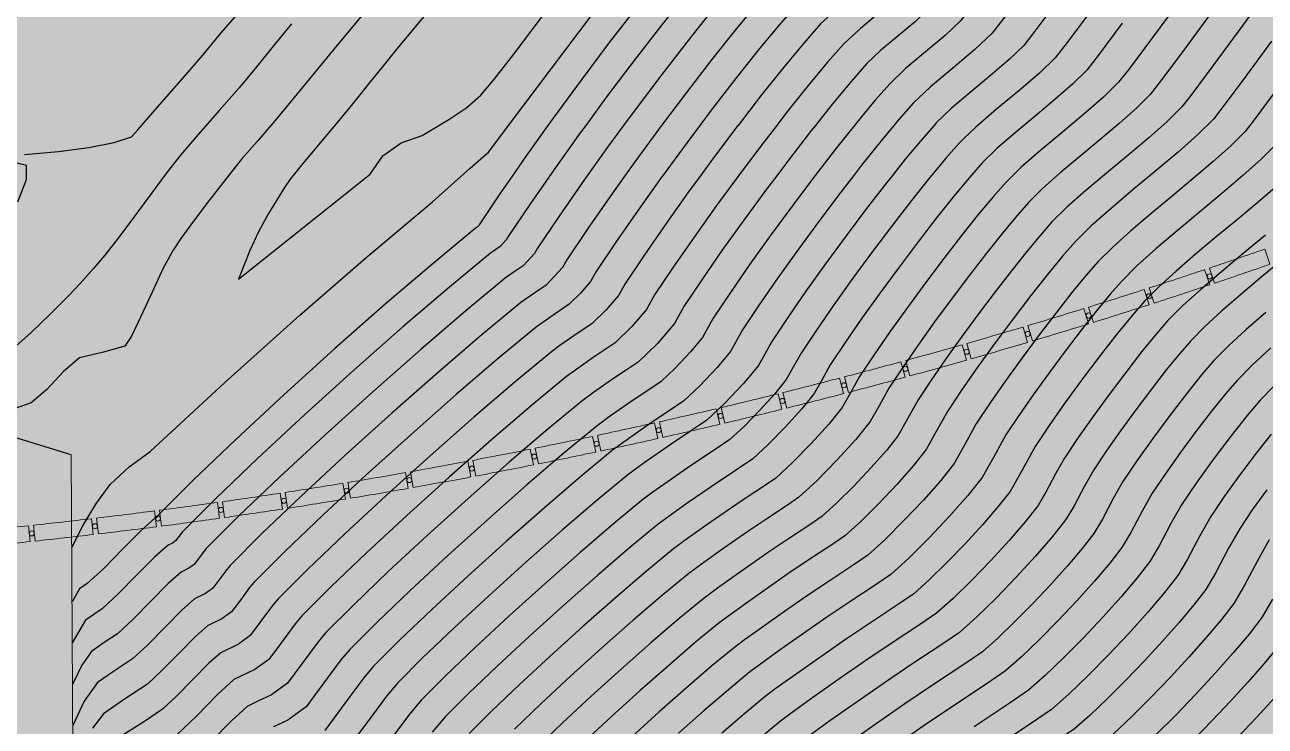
# Model space of a CAD drawing. Header units: millimetres. Extents: x -335 to 64136, y 248 to 109842.
# Drawn here: x -89.95 to -43.39, y 576.62 to 602.95 of the extents above; entities that cross this region are included whole.
import ezdxf

# ---------------------------------------------------------------- set-up
doc = ezdxf.new("R2010")
doc.units = ezdxf.units.MM
doc.header["$MEASUREMENT"] = 0
for name, color, linetype in [('colore lago', 131, 'Continuous'), ('curve livello 1m', 2, 'Continuous'), ('curve livello 5m', 7, 'Continuous'), ('LIN010CO', 2, 'Continuous'), ('LIN025CO', 7, 'Continuous'), ('Per+Mod Surf', 7, 'Continuous'), ('TRATTCOLO-32', 255, 'Continuous')]:
    doc.layers.add(name, color=color, linetype=linetype)
doc.layers.add('no_plot', color=5, linetype='Continuous', plot=False)

# ---------------------------------------------------------------- blocks, each defined once
blk = doc.blocks.new('barrageflott')
at = {"layer": 'TRATTCOLO-32'}
h = blk.add_hatch(color=256, dxfattribs=at)
h.paths.add_polyline_path([(-4.689, 33.162, 0.002639), (-5.201, 35.3), (-5.784, 35.158, -0.002639), (-5.273, 33.025)])
h.paths.add_polyline_path([(-5.247, 35.485, 0.002639), (-5.784, 37.618), (-6.365, 37.468, -0.002639), (-5.829, 35.342)])
h.paths.add_polyline_path([(-5.831, 37.802, 0.002639), (-6.393, 39.929), (-6.972, 39.773, -0.002639), (-6.412, 37.652)])
h.paths.add_polyline_path([(-6.442, 40.112, 0.002639), (-7.028, 42.232), (-7.606, 42.07, -0.002639), (-7.022, 39.956)])
h.paths.add_polyline_path([(-7.08, 42.415, 0.002639), (-7.69, 44.529), (-8.266, 44.359, -0.002639), (-7.657, 42.252)])
h.paths.add_polyline_path([(-7.744, 44.711, 0.002639), (-8.378, 46.817), (-8.952, 46.641, -0.002639), (-8.319, 44.541)])
h.paths.add_polyline_path([(-8.434, 46.999, 0.002639), (-9.092, 49.097), (-9.664, 48.915, -0.002639), (-9.007, 46.822)])
h.paths.add_polyline_path([(-9.15, 49.279, 0.002639), (-9.833, 51.37), (-10.402, 51.18, -0.002639), (-9.722, 49.095)])
h.paths.add_polyline_path([(-9.893, 51.55, 0.002639), (-10.599, 53.633), (-11.166, 53.437, -0.002639), (-10.462, 51.36)])
h.paths.add_polyline_path([(-10.661, 53.813, 0.002639), (-11.392, 55.887), (-11.956, 55.685, -0.002639), (-11.228, 53.616)])
h.paths.add_polyline_path([(-11.456, 56.066, 0.002639), (-12.21, 58.133), (-12.772, 57.924, -0.002639), (-12.02, 55.864)])
h.paths.add_polyline_path([(-12.276, 58.311, 0.002639), (-13.053, 60.368), (-13.614, 60.153, -0.002639), (-12.838, 58.102)])
h.paths.add_polyline_path([(-13.122, 60.546, 0.002639), (-13.923, 62.594), (-14.481, 62.373, -0.002639), (-13.682, 60.33)])
h.paths.add_polyline_path([(-13.993, 62.771, 0.002639), (-14.818, 64.81), (-15.373, 64.582, -0.002639), (-14.551, 62.549)])
h.paths.add_polyline_path([(-14.89, 64.986, 0.002639), (-15.738, 67.015), (-16.29, 66.781, -0.002639), (-15.445, 64.758)])
h = blk.add_hatch(color=256, dxfattribs=at)
h.paths.add_polyline_path([(-1.192, 14.374, 0.002639), (-1.506, 16.55), (-2.1, 16.462, -0.002639), (-1.786, 14.291)])
h.paths.add_polyline_path([(-1.534, 16.739, 0.002639), (-1.874, 18.912), (-2.466, 18.816, -0.002639), (-2.128, 16.649)])
h.paths.add_polyline_path([(-1.904, 19.099, 0.002639), (-2.268, 21.269), (-2.86, 21.166, -0.002639), (-2.496, 19.003)])
h.paths.add_polyline_path([(-2.301, 21.456, 0.002639), (-2.69, 23.621), (-3.28, 23.511, -0.002639), (-2.892, 21.353)])
h.paths.add_polyline_path([(-2.725, 23.808, 0.002639), (-3.139, 25.968), (-3.727, 25.852, -0.002639), (-3.315, 23.698)])
h.paths.add_polyline_path([(-3.176, 26.154, 0.002639), (-3.614, 28.31), (-4.202, 28.187, -0.002639), (-3.764, 26.038)])
h.paths.add_polyline_path([(-3.653, 28.496, 0.002639), (-4.117, 30.646), (-4.702, 30.516, -0.002639), (-4.24, 28.373)])
h.paths.add_polyline_path([(-4.158, 30.832, 0.002639), (-4.646, 32.976), (-5.23, 32.84, -0.002639), (-4.743, 30.702)])
h = blk.add_hatch(color=256, dxfattribs=at)
h.paths.add_polyline_path([(0.293, 0.116, 0.002639), (0.129, 2.309), (-0.469, 2.261, -0.002639), (-0.306, 0.074)])
h.paths.add_polyline_path([(0.114, 2.498, 0.002639), (-0.076, 4.69), (-0.673, 4.635, -0.002639), (-0.485, 2.45)])
h.paths.add_polyline_path([(-0.093, 4.879, 0.002639), (-0.307, 7.068), (-0.904, 7.007, -0.002639), (-0.69, 4.824)])
h.paths.add_polyline_path([(-0.327, 7.257, 0.002639), (-0.566, 9.444), (-1.162, 9.375, -0.002639), (-0.924, 7.195)])
h.paths.add_polyline_path([(-0.588, 9.633, 0.002639), (-0.852, 11.816), (-1.448, 11.741, -0.002639), (-1.184, 9.564)])
h.paths.add_polyline_path([(-0.876, 12.005, 0.002639), (-1.166, 14.185), (-1.76, 14.103, -0.002639), (-1.471, 11.929)])
at = {"layer": 'LIN010CO', "lineweight": 0}
for p, q in [((-11.166, 53.437), (-10.599, 53.633)), ((-10.462, 51.36), (-9.893, 51.55)), ((-10.402, 51.18), (-9.833, 51.37)), ((-9.722, 49.095), (-9.15, 49.279)), ((-9.664, 48.915), (-9.092, 49.097)), ((-9.007, 46.822), (-8.434, 46.999)), ((-8.952, 46.641), (-8.378, 46.817)), ((-8.319, 44.541), (-7.744, 44.711)), ((-8.266, 44.359), (-7.69, 44.529)), ((-7.657, 42.252), (-7.08, 42.415)), ((-7.606, 42.07), (-7.028, 42.232)), ((-7.022, 39.956), (-6.442, 40.112)), ((-6.972, 39.773), (-6.393, 39.929)), ((-6.412, 37.652), (-5.831, 37.802)), ((-6.365, 37.468), (-5.784, 37.618)), ((-5.829, 35.342), (-5.247, 35.485)), ((-5.784, 35.158), (-5.201, 35.3)), ((-5.273, 33.025), (-4.689, 33.162)), ((-5.23, 32.84), (-4.646, 32.976)), ((-4.743, 30.702), (-4.158, 30.832)), ((-4.702, 30.516), (-4.117, 30.646)), ((-4.24, 28.373), (-3.653, 28.496)), ((-4.202, 28.187), (-3.614, 28.31)), ((-3.764, 26.038), (-3.176, 26.154)), ((-3.727, 25.852), (-3.139, 25.968)), ((-3.315, 23.698), (-2.725, 23.808)), ((-3.28, 23.511), (-2.69, 23.621)), ((-2.892, 21.353), (-2.301, 21.456)), ((-2.86, 21.166), (-2.268, 21.269)), ((-2.496, 19.003), (-1.904, 19.099)), ((-2.466, 18.816), (-1.874, 18.912)), ((-2.128, 16.649), (-1.534, 16.739)), ((-2.1, 16.462), (-1.506, 16.55)), ((-1.786, 14.291), (-1.192, 14.374)), ((-1.76, 14.103), (-1.166, 14.185)), ((-1.471, 11.929), (-0.876, 12.005)), ((-1.448, 11.741), (-0.852, 11.816)), ((-1.184, 9.564), (-0.588, 9.633)), ((-1.162, 9.375), (-0.566, 9.444)), ((-0.924, 7.195), (-0.327, 7.257)), ((-0.904, 7.007), (-0.307, 7.068))]:
    blk.add_line(p, q, dxfattribs=at)
for centre in [(-10.147, 51.365), (-9.407, 49.097), (-8.693, 46.82), (-8.005, 44.535), (-7.343, 42.242), (-6.707, 39.942), (-6.098, 37.635), (-5.515, 35.321), (-4.959, 33.001), (-4.43, 30.674), (-3.927, 28.341), (-3.451, 26.003), (-3.002, 23.659), (-2.58, 21.311), (-2.185, 18.958), (-1.817, 16.6), (-1.476, 14.238), (-1.162, 11.873), (-0.875, 9.504), (-0.615, 7.132)]:
    blk.add_circle(centre, 0.095, dxfattribs=at)
for radius, start, end in [(208.344, 18.43027, 19.03514), (207.744, 18.43027, 19.03514), (208.344, 17.77309, 18.37796), (207.744, 17.77309, 18.37796), (207.744, 17.11592, 17.72079), (208.344, 17.11592, 17.72079), (207.744, 16.45875, 17.06362), (208.344, 16.45875, 17.06362), (207.744, 15.80157, 16.40644), (208.344, 15.80157, 16.40644), (207.744, 15.1444, 15.74927), (208.344, 15.1444, 15.74927), (207.744, 14.48723, 15.0921), (208.344, 14.48723, 15.0921), (207.744, 13.83005, 14.43492), (208.344, 13.83005, 14.43492), (207.744, 13.17288, 13.77775), (208.344, 13.17288, 13.77775), (207.744, 12.51571, 13.12058), (208.344, 12.51571, 13.12058), (207.744, 11.85853, 12.4634), (208.344, 11.85853, 12.4634), (207.744, 11.20136, 11.80623), (208.344, 11.20136, 11.80623), (207.744, 10.54419, 11.14906), (208.344, 10.54419, 11.14906), (207.744, 9.88701, 10.49189), (208.344, 9.88701, 10.49189), (207.744, 9.22984, 9.83471), (208.344, 9.22984, 9.83471), (207.744, 8.57267, 9.17754), (208.344, 8.57267, 9.17754), (207.744, 7.9155, 8.52037), (208.344, 7.9155, 8.52037), (207.744, 7.25832, 7.86319), (208.344, 7.25832, 7.86319), (207.744, 6.60115, 7.20602), (208.344, 6.60115, 7.20602), (207.744, 5.94398, 6.54885), (208.344, 5.94398, 6.54885), (207.744, 5.2868, 5.89167), (208.344, 5.2868, 5.89167)]:
    blk.add_arc((-207.55, -14.318), radius, start, end, dxfattribs=at)

msp = doc.modelspace()

# ---------------------------------------------------------------- hatches: boundary and pattern name
at = {"layer": 'colore lago', "linetype": 'Continuous', "lineweight": 0}
msp.add_hatch(color=256, dxfattribs=at).paths.add_polyline_path([(-26.73371, 576.86851), (-27.30586, 576.27454), (-28.35533, 575.7556), (-28.58868, 576.59704), (-34.21807, 572.19889), (-30.53148, 558.90548), (-31.43052, 558.20307), (-41.18732, 563.7232), (-46.81662, 559.32504), (-45.40271, 558.52504), (-46.96419, 558.52504), (-48.93714, 557.47983), (-49.87211, 556.98452), (-50.64523, 556.57494), (-51.1421, 556.31171), (-51.74525, 555.99218), (-52.2825, 555.20983), (-52.85074, 554.31486), (-53.3022, 553.53849), (-53.54948, 553.02397), (-53.63694, 552.32055), (-53.72318, 551.55359), (-53.90602, 551.03188), (-54.22497, 550.25882), (-54.58434, 549.46631), (-54.84207, 548.99805), (-55.85491, 548.01943), (-57.28507, 546.64493), (-58.09324, 545.85163), (-58.80894, 545.14402), (-59.32647, 544.62705), (-59.54012, 544.40568), (-59.77608, 543.86858), (-60.2396, 543.2605), (-60.9479, 542.43178), (-61.53023, 541.81696), (-61.91661, 541.45747), (-62.79601, 541.08281), (-63.86363, 540.74355), (-64.63227, 540.38776), (-64.91308, 539.94514), (-65.21795, 539.44233), (-65.92872, 538.84553), (-66.83402, 538.20357), (-67.55837, 537.5993), (-67.87962, 537.10368), (-68.14968, 536.6152), (-68.40435, 536.15692), (-68.77119, 535.59333), (-69.30456, 534.80804), (-69.9071, 533.94255), (-70.48144, 533.13836), (-71.16371, 532.22249), (-71.96992, 531.17075), (-72.65822, 530.29865), (-73.40125, 529.39268), (-74.13912, 528.51179), (-74.80092, 527.73881), (-75.31576, 527.15654), (-75.61271, 526.84782), (-76.49509, 526.28644), (-77.21889, 525.79902), (-77.46004, 525.14725), (-78.07824, 523.42433), (-86.41016, 525.11729), (-87.59323, 525.3577), (-86.66466, 530.70549), (-86.11966, 536.21049), (-85.92366, 541.7735), (-86.09065, 547.31649), (-86.61266, 552.86749), (-87.52266, 558.34749), (-88.80066, 563.77149), (-90.39565, 569.09049), (-92.36266, 574.27948), (-94.67265, 579.34549), (-97.28665, 584.23349), (-100.24565, 588.95349), (-103.24065, 593.15749), (-106.63165, 597.31349), (-110.40766, 601.38849), (-113.60965, 604.43649), (-117.43968, 607.72349), (-120.85766, 610.30849), (-125.46066, 613.41649), (-130.27665, 616.21348), (-135.23565, 618.68548), (-140.36965, 620.80949), (-145.63966, 622.60249), (-151.01165, 624.04348), (-156.46066, 625.13849), (-161.95365, 625.86749), (-167.33266, 626.22448), (-172.88967, 626.23349), (-178.45165, 625.88649), (-183.94565, 625.14448), (-189.40265, 624.05949), (-192.61674, 623.19254), (-195.26265, 624.43249), (-196.81963, 628.49598), (-196.22853, 629.22996), (-195.76018, 630.08589), (-195.55509, 630.80699), (-195.76254, 631.56973), (-196.26445, 632.51294), (-196.79267, 633.48696), (-197.07904, 634.34208), (-196.99263, 634.83798), (-196.78555, 635.76246), (-196.19062, 638.04703), (-195.37504, 640.97803), (-194.47488, 644.16127), (-193.62618, 647.20257), (-192.96498, 649.70778), (-192.79854, 650.45211), (-192.61456, 651.31606), (-192.49413, 651.82661), (-192.19694, 652.44128), (-191.8245, 653.19788), (-191.33542, 654.33903), (-190.77337, 655.71956), (-190.17104, 657.23426), (-189.56109, 658.77796), (-188.97623, 660.24546), (-188.44912, 661.53159), (-188.01245, 662.53115), (-187.6845, 663.18801), (-187.02891, 664.22677), (-185.33049, 667.16673), (-183.31352, 670.32618), (-182.01501, 672.3005), (6.94187, 672.3005), (24.51942, 640.41892), (22.35258, 637.79302), (19.43992, 633.90845), (16.56166, 629.21652), (13.26785, 624.19701), (9.6617, 619.3413), (7.51188, 615.31799), (2.55244, 608.88901), (2.0328, 607.77608), (1.51316, 606.66316), (1.18443, 607.56056), (0.67902, 608.9403), (-4.57797, 604.10318), (0.16695, 591.14975), (-0.67262, 590.37724), (-10.84219, 595.09389), (-16.09919, 590.25677), (-12.89175, 588.76916), (-13.38813, 587.69007), (-13.6595, 587.40962), (-14.15258, 586.78781), (-14.71984, 586.01012), (-15.32596, 585.1479), (-15.93559, 584.27252), (-16.51337, 583.45533), (-17.02397, 582.76771), (-17.43204, 582.28102), (-17.97069, 581.83978), (-18.69237, 581.25458), (-19.31937, 580.70789), (-20.03851, 580.07211), (-20.42828, 579.73967), (-21.07226, 579.43865), (-21.91495, 579.14058), (-23.82435, 578.54217), (-24.70498, 578.23628), (-25.41219, 577.92223)])

# ---------------------------------------------------------------- linework, layer by layer
at = {"layer": 'curve livello 5m', "color": 2, "flags": 128}
for points in [[(-42.67588, 628.97539), (-44.7627, 626.91048), (-47.39588, 624.35379), (-49.76191, 622.05062), (-51.04728, 620.74626), (-51.04728, 620.74626), (-51.28297, 620.41387), (-53.7487, 617.00386), (-56.13682, 613.71848), (-58.2992, 610.7598), (-60.08766, 608.32989), (-61.35405, 606.63083), (-61.95023, 605.86468), (-61.95023, 605.86468), (-62.6806, 605.21675), (-63.37272, 604.43165), (-64.19156, 603.44462), (-65.10411, 602.29951), (-66.07739, 601.04015), (-67.07839, 599.71038), (-67.46896, 599.17836)], [(-43.25736, 619.80934), (-45.28377, 617.83676), (-46.38465, 616.71963), (-46.38465, 616.71963), (-46.87962, 616.02156), (-48.9915, 613.1009), (-51.03692, 610.28699), (-52.88898, 607.7529), (-54.42079, 605.67169), (-55.50545, 604.21645), (-56.01607, 603.56025), (-56.01607, 603.56025), (-56.51963, 603.08291), (-57.17026, 602.53514), (-57.82456, 601.98473), (-58.33907, 601.49947), (-58.33907, 601.49947), (-58.93184, 600.82708), (-59.63313, 599.98174), (-60.27335, 599.17836)], [(-48.75392, 603.01349), (-49.65685, 601.80207), (-50.08191, 601.25582), (-50.08191, 601.25582), (-50.60829, 600.73826), (-51.28066, 600.151), (-52.02741, 599.52791), (-52.7769, 598.90283), (-53.45748, 598.30964), (-53.99754, 597.7822), (-53.99754, 597.7822), (-54.49095, 597.22251), (-55.0747, 596.51886), (-55.72526, 595.70251), (-56.41911, 594.80471), (-57.13272, 593.85672), (-57.84257, 592.88979), (-58.52512, 591.93516), (-59.15687, 591.0241), (-59.71427, 590.18785), (-59.71427, 590.18785), (-60.0287, 589.61745), (-60.31474, 589.1076), (-60.77951, 588.53293), (-61.39038, 587.85771), (-62.03936, 587.1965), (-62.61847, 586.66384), (-63.30431, 586.20219), (-64.22753, 585.58633), (-65.04396, 585.01691), (-65.76387, 584.50509), (-66.1713, 584.20441), (-67.23338, 583.32778), (-68.43852, 582.29375), (-69.7168, 581.16555), (-70.99833, 580.00642), (-72.2132, 578.87957), (-73.29151, 577.84823), (-74.16337, 576.97562), (-74.65086, 576.39677)], [(-43.08705, 600.35529), (-43.80824, 599.3877), (-44.14775, 598.95139), (-44.14775, 598.95139), (-44.67991, 598.41639), (-45.34178, 597.81954), (-46.09083, 597.18094), (-46.88456, 596.52067), (-47.68045, 595.85885), (-48.436, 595.21555), (-49.10869, 594.61088), (-49.65601, 594.06493), (-49.65601, 594.06493), (-50.10478, 593.55346), (-50.64189, 592.90044), (-51.24059, 592.14141), (-51.87413, 591.31189), (-52.51575, 590.44743), (-53.1387, 589.58357), (-53.71624, 588.75584), (-54.22161, 587.99979), (-54.22161, 587.99979), (-54.66402, 587.19721), (-55.06649, 586.47984), (-55.06649, 586.47984), (-55.56834, 585.84945), (-56.2212, 585.10788), (-56.94728, 584.33767), (-57.66879, 583.62133), (-58.30792, 583.04139), (-58.30792, 583.04139), (-58.82155, 582.69092), (-59.76139, 582.06863), (-60.57192, 581.52529), (-60.57192, 581.52529), (-61.43434, 580.92524), (-62.2631, 580.34039), (-62.93001, 579.86189), (-63.30687, 579.58089), (-64.15364, 578.88197), (-65.11447, 578.05756), (-66.13361, 577.15808), (-67.15534, 576.23393)], [(-67.46897, 599.17836), (-68.07412, 598.35404), (-68.87199, 597.23814)], [(-60.27336, 599.17836), (-60.4147, 599.001), (-61.24827, 597.92242), (-61.76337, 597.23814)], [(-68.87198, 597.23814), (-69.03155, 597.01497), (-69.91771, 595.737), (-70.69959, 594.56398), (-70.81123, 594.36313), (-71.23957, 593.90875), (-71.53875, 593.70841), (-71.90016, 593.45146), (-73.39287, 592.21939), (-75.08662, 590.76612), (-76.88318, 589.1805), (-78.6843, 587.5514), (-80.39174, 585.96766), (-81.90726, 584.51817), (-83.13261, 583.29177), (-83.22499, 583.18207), (-83.59225, 582.68905), (-83.78359, 582.54859), (-84.07299, 582.40892), (-84.56092, 581.97822), (-85.2106, 581.32066), (-85.89128, 580.6275), (-86.47218, 580.08999), (-87.00079, 579.73661), (-87.443, 579.43153), (-87.80995, 578.91033), (-88.15479, 578.18475)], [(-61.76336, 597.23814), (-62.10555, 596.78355), (-62.95834, 595.62191), (-63.77834, 594.47507), (-64.53729, 593.38055), (-65.20693, 592.37592), (-65.56299, 591.73536), (-66.2008, 590.99422), (-66.92902, 590.2863), (-67.3357, 590.01255), (-67.88314, 589.64737), (-68.59585, 589.14801), (-69.03573, 588.82794), (-70.31313, 587.77359), (-71.76257, 586.52993), (-73.29999, 585.17303), (-74.84132, 583.77891), (-76.30247, 582.42362), (-77.59939, 581.1832), (-78.64799, 580.13369), (-78.93792, 579.78942), (-79.5835, 578.91673), (-80.09058, 578.24204), (-80.69112, 577.80119), (-81.16944, 577.57297), (-81.59942, 577.36281), (-82.19239, 576.82021), (-82.96511, 576.02948)], [(-43.36187, 592.15815), (-44.10448, 591.51173), (-44.76471, 590.90381), (-45.31448, 590.34766), (-45.31448, 590.34766), (-45.77764, 589.81281), (-46.3464, 589.1055), (-46.97334, 588.28874), (-47.61102, 587.42553), (-48.21203, 586.57885), (-48.72895, 585.81172), (-48.72895, 585.81172), (-49.09465, 585.16643), (-49.49832, 584.39972), (-49.81825, 583.85208), (-49.81825, 583.85208), (-50.25615, 583.29082), (-50.80801, 582.64092), (-51.43728, 581.94115), (-52.1074, 581.2303), (-52.78183, 580.54713), (-53.424, 579.93042), (-53.99737, 579.41894), (-53.99737, 579.41894), (-54.65959, 578.96708), (-55.87131, 578.16477), (-56.91631, 577.46425), (-56.91631, 577.46425), (-58.02821, 576.69061), (-59.09672, 575.93658)], [(-43.23629, 583.62366), (-43.68405, 582.83358), (-44.17828, 581.89484), (-44.57, 581.22431), (-44.57, 581.22431), (-45.03059, 580.62993), (-45.60229, 579.94791), (-46.25512, 579.21006), (-46.95909, 578.44818), (-47.68423, 577.69408), (-48.40055, 576.97956), (-49.07808, 576.33643), (-49.68682, 575.79649), (-49.68682, 575.79649), (-50.49762, 575.24324), (-51.98122, 574.26091), (-53.2607, 573.40322), (-53.2607, 573.40322), (-54.60721, 572.46633)]]:
    msp.add_lwpolyline(points, dxfattribs=at)
at = {"layer": 'LIN025CO', "color": 2, "linetype": 'Continuous', "lineweight": 0}
msp.add_line((-88.20656, 586.80779), (-88.04912, 560.58192), dxfattribs=at)
at = {"layer": 'no_plot', "flags": 128}
for points in [[(-44.06029, 631.05852), (-46.26692, 628.87505), (-49.05128, 626.17157), (-51.55316, 623.73617), (-52.91234, 622.35692), (-52.91234, 622.35692), (-53.04431, 622.17079), (-55.65158, 618.56504), (-58.17679, 615.09108), (-60.46328, 611.96256), (-62.35441, 609.39317), (-63.6935, 607.59658), (-64.32389, 606.78645), (-64.41722, 606.70366), (-65.14907, 605.87348), (-66.01493, 604.82978), (-66.97989, 603.61891), (-68.00905, 602.28724), (-69.06752, 600.88112), (-70.12042, 599.4469), (-70.31242, 599.17836)], [(-43.36808, 630.01695), (-45.51481, 627.89276), (-48.22358, 625.26268), (-50.65753, 622.8934), (-51.97981, 621.55159), (-51.97981, 621.55159), (-52.16364, 621.29233), (-54.70014, 617.78445), (-57.1568, 614.40478), (-59.38124, 611.36118), (-61.22103, 608.86153), (-62.52377, 607.1137), (-63.13706, 606.32556), (-63.54891, 605.9602), (-64.2609, 605.15256), (-65.10324, 604.1372), (-66.042, 602.95921), (-67.04322, 601.6637), (-68.07296, 600.29575), (-68.89325, 599.17836)], [(-41.98367, 627.93382), (-44.01059, 625.92819), (-46.56817, 623.4449), (-48.86628, 621.20785), (-50.11476, 619.94094), (-50.11476, 619.94094), (-50.4023, 619.5354), (-52.79726, 616.22327), (-55.11684, 613.03218), (-57.21715, 610.15842), (-58.95428, 607.79825), (-60.18433, 606.14795), (-60.76339, 605.40379), (-60.76339, 605.40379), (-61.28455, 604.94092), (-61.8123, 604.47329), (-62.48454, 603.71073), (-63.27987, 602.75205), (-64.16623, 601.63981), (-65.11156, 600.41661), (-66.04367, 599.17836)], [(-43.25848, 624.9459), (-45.74047, 622.53601), (-47.97065, 620.36508), (-49.18223, 619.13561), (-49.18223, 619.13561), (-49.52163, 618.65694), (-51.84582, 615.44268), (-54.09686, 612.34588), (-56.13511, 609.55704), (-57.82091, 607.26661), (-59.01461, 605.66508), (-59.57656, 604.94291), (-59.57656, 604.94291), (-60.25598, 604.33948), (-60.94399, 603.72984), (-60.94399, 603.72984), (-61.59637, 602.98982), (-62.36819, 602.05947), (-63.22834, 600.98011), (-64.14573, 599.79307), (-64.60846, 599.17836)], [(-42.50637, 623.96362), (-44.91277, 621.62712), (-47.07502, 619.52231), (-48.2497, 618.33028), (-48.2497, 618.33028), (-48.64096, 617.77848), (-50.89438, 614.66208), (-53.07688, 611.65959), (-55.05307, 608.95566), (-56.68754, 606.73497), (-57.84489, 605.1822), (-58.38973, 604.48202), (-58.38973, 604.48202), (-58.90588, 604.00632), (-59.55011, 603.46889), (-60.07569, 602.98638), (-60.07569, 602.98638), (-60.70819, 602.26891), (-61.4565, 601.36689), (-62.29046, 600.32041), (-63.17307, 599.17836)], [(-41.75425, 622.98133), (-44.08506, 620.71823), (-46.1794, 618.67953), (-47.31718, 617.52496), (-47.31718, 617.52496), (-47.76029, 616.90002), (-49.94294, 613.88149), (-52.0569, 610.97329), (-53.97102, 608.35428), (-55.55416, 606.20333), (-56.67517, 604.69933), (-57.2029, 604.02113), (-57.2029, 604.02113), (-57.81656, 603.45556), (-58.58251, 602.8166), (-59.20738, 602.24293), (-59.82001, 601.54799), (-60.54481, 600.67432), (-61.35257, 599.66071), (-61.72535, 599.17836)], [(-42.42965, 618.90045), (-44.38814, 616.99399), (-45.45212, 615.9143), (-45.45212, 615.9143), (-45.99895, 615.14309), (-48.04006, 612.32031), (-50.01694, 609.60069), (-51.80694, 607.15152), (-53.28741, 605.14005), (-54.33573, 603.73358), (-54.82924, 603.09936), (-54.82924, 603.09936), (-55.40184, 602.55658), (-56.14169, 601.93369), (-56.8857, 601.30781), (-57.47077, 600.75602), (-57.47077, 600.75602), (-58.04366, 600.10616), (-58.72144, 599.28916), (-58.80974, 599.17836)], [(-41.60195, 617.99156), (-43.49252, 616.15122), (-44.5196, 615.10897), (-44.5196, 615.10897), (-44.77254, 614.75334), (-45.11827, 614.26463), (-45.11827, 614.26463), (-47.08862, 611.53972), (-48.99696, 608.9144), (-50.72489, 606.55013), (-52.15404, 604.60841), (-53.16601, 603.2507), (-53.6424, 602.63848), (-53.6424, 602.63848), (-54.28406, 602.03024), (-55.11312, 601.33225), (-55.94685, 600.63089), (-56.60246, 600.01257), (-56.60246, 600.01257), (-57.15548, 599.38525), (-57.32711, 599.17836)], [(-42.59689, 615.30845), (-43.58707, 614.30365), (-43.58707, 614.30365), (-43.86193, 613.91721), (-44.2376, 613.38617), (-44.2376, 613.38617), (-46.13718, 610.75913), (-47.97697, 608.2281), (-49.64285, 605.94875), (-51.02067, 604.07677), (-51.99629, 602.76783), (-52.45557, 602.17759), (-52.45557, 602.17759), (-53.00105, 601.64966), (-53.70529, 601.04585), (-54.46465, 600.41516), (-55.17548, 599.80658), (-55.73415, 599.26911), (-55.73415, 599.26911), (-55.81415, 599.17836)], [(-43.35693, 612.50771), (-45.18574, 609.97854), (-46.95699, 607.5418), (-48.56081, 605.34737), (-49.88729, 603.54513), (-50.82657, 602.28495), (-51.26874, 601.7167), (-51.26874, 601.7167), (-51.86721, 601.13748), (-52.63987, 600.47501), (-53.473, 599.78304), (-54.2529, 599.11534), (-54.70121, 598.68404)], [(-71.78757, 599.17836), (-66.98291, 605.55846)], [(-42.87707, 604.79661), (-44.23263, 602.94185), (-45.3538, 601.41857), (-46.14768, 600.35345), (-46.52142, 599.87316), (-46.52142, 599.87316), (-47.0695, 599.32757), (-47.76039, 598.71385), (-48.53795, 598.05854), (-49.34607, 597.38815), (-50.12864, 596.72922), (-50.82953, 596.10827), (-51.39262, 595.55184), (-51.39262, 595.55184), (-51.82642, 595.05976), (-52.33964, 594.44113), (-52.9116, 593.72341), (-53.52162, 592.93408), (-54.14902, 592.10062), (-54.7731, 591.25051), (-55.3732, 590.41122), (-55.92861, 589.61023), (-56.41867, 588.87501), (-56.80989, 588.16531), (-57.16579, 587.53094), (-57.60957, 586.9735), (-58.18688, 586.31774), (-58.82894, 585.63666), (-59.46696, 585.00321), (-60.03214, 584.49037), (-60.48634, 584.18045), (-61.31743, 583.63017), (-62.03417, 583.14971), (-63.04998, 582.44122), (-63.94571, 581.8044), (-64.45264, 581.4303), (-65.38554, 580.66029), (-66.44409, 579.75204), (-67.56688, 578.76107), (-68.69253, 577.74293), (-69.75963, 576.75314), (-70.70679, 575.84725)], [(-46.39672, 604.14461), (-47.62054, 602.48185), (-48.48712, 601.3192), (-48.89508, 600.79493), (-48.89508, 600.79493), (-49.46427, 600.23527), (-50.19135, 599.60024), (-50.99884, 598.92646), (-51.80929, 598.25054), (-52.54524, 597.6091), (-53.12923, 597.03875), (-53.12923, 597.03875), (-53.60277, 596.50159), (-54.16301, 595.82628), (-54.78737, 595.04281), (-55.45328, 594.18117), (-56.13815, 593.27135), (-56.81941, 592.34336), (-57.47448, 591.42718), (-58.08078, 590.55281), (-58.61574, 589.75024), (-58.95576, 589.1334), (-59.26509, 588.58205), (-59.76769, 587.96059), (-60.42829, 587.23041), (-61.13011, 586.51537), (-61.75636, 585.93935), (-62.15112, 585.66999), (-62.87346, 585.19172), (-63.49641, 584.77412), (-64.3793, 584.15835), (-65.15782, 583.60486), (-65.59841, 583.27971), (-66.61744, 582.43861), (-67.77371, 581.44651), (-69.00016, 580.36406), (-70.22973, 579.25192), (-71.39534, 578.17076), (-72.42994, 577.18123), (-73.26645, 576.34401)], [(-89.95529, 598.08018), (-88.68312, 598.19398), (-87.53646, 598.34486), (-86.59688, 598.52958), (-85.94592, 598.74488), (-85.70618, 599.01098), (-85.13882, 599.65663), (-84.4237, 600.4758), (-83.74067, 601.26249), (-83.26958, 601.81065), (-82.92316, 602.23205), (-82.57268, 602.65853), (-81.81556, 603.53238)], [(-74.64644, 603.64959), (-75.41482, 602.73206), (-76.0268, 601.98945), (-76.53175, 601.3669), (-76.97906, 600.80954), (-77.4181, 600.2625), (-77.89826, 599.67091), (-78.46891, 598.9799), (-79.17944, 598.1346), (-79.51501, 597.75019), (-79.9837, 597.16474), (-80.19596, 596.84694), (-80.79535, 595.87076), (-81.17465, 595.1874), (-81.49542, 594.47469), (-81.91922, 593.41047), (-76.97905, 597.34931), (-76.50216, 598.03797), (-75.82058, 598.52493), (-75.03098, 598.80116), (-74.03368, 599.39515), (-73.35617, 599.8508), (-72.83335, 600.31454), (-72.30011, 600.93284), (-71.59134, 601.85212), (-70.25206, 603.63055)], [(-45.31468, 603.54323), (-46.48717, 601.95021), (-47.3174, 600.83632), (-47.70825, 600.33405), (-47.70825, 600.33405), (-48.22049, 599.82413), (-48.8662, 599.25054), (-49.59292, 598.63808), (-50.3482, 598.01153), (-51.0796, 597.39568), (-51.73466, 596.81534), (-52.26093, 596.29529), (-52.26093, 596.29529), (-52.7146, 595.78068), (-53.25133, 595.1337), (-53.84949, 594.38311), (-54.48745, 593.55762), (-55.14358, 592.68599), (-55.79626, 591.79693), (-56.42384, 590.9192), (-57.0047, 590.08152), (-57.5172, 589.31263), (-57.88283, 588.64935), (-58.21544, 588.0565), (-58.75588, 587.38826), (-59.4662, 586.60311), (-60.22085, 585.83424), (-60.89425, 585.21486), (-61.31873, 584.92522), (-62.09544, 584.41094), (-62.76529, 583.96191), (-63.71464, 583.29978), (-64.55176, 582.70463), (-65.02553, 582.355), (-66.00149, 581.54945), (-67.1089, 580.59927), (-68.28352, 579.56256), (-69.46113, 578.49742), (-70.57749, 577.46195), (-71.56836, 576.51424)], [(-77.28852, 603.31924), (-78.32987, 602.05753), (-79.54366, 600.56898), (-80.54282, 599.35995), (-80.54282, 599.35995), (-81.22677, 598.57817), (-81.81058, 597.90772), (-81.81058, 597.90772), (-82.41834, 597.14536), (-83.04122, 596.34105), (-83.61746, 595.57668), (-84.08534, 594.93415), (-84.38312, 594.49537), (-84.38312, 594.49537), (-84.74901, 593.81152), (-85.16838, 592.91957), (-85.58581, 592.00859), (-85.94586, 591.26767), (-86.19311, 590.88591), (-86.99411, 590.66715), (-87.89164, 590.44798), (-88.48888, 589.93824), (-89.1157, 589.25877), (-89.70095, 588.76757), (-90.59648, 588.44252)], [(-79.9306, 602.98888), (-80.56278, 602.22293), (-81.29963, 601.31927), (-81.9062, 600.5853), (-82.64819, 599.73289), (-83.51863, 598.74593), (-84.10614, 598.06525), (-84.61806, 597.40598), (-85.22127, 596.59495), (-85.85166, 595.73799), (-86.44511, 594.94091), (-86.93753, 594.30955), (-87.3673, 593.8041), (-87.86413, 593.24542), (-88.27898, 592.80112), (-89.01052, 592.07213), (-89.71302, 591.40316), (-90.27784, 590.89509)], [(-43.15059, 602.34047), (-44.22042, 600.88693), (-44.97796, 599.87057), (-45.33458, 599.41227), (-45.33458, 599.41227), (-45.91851, 598.83101), (-46.65457, 598.17716), (-47.48298, 597.47899), (-48.34395, 596.76477), (-49.17768, 596.06275), (-49.9244, 595.4012), (-50.52432, 594.80838), (-50.52432, 594.80838), (-50.99572, 594.27113), (-51.55991, 593.58518), (-52.1888, 592.78787), (-52.85428, 591.91652), (-53.52826, 591.00847), (-54.18263, 590.10105), (-54.78929, 589.23158), (-55.32014, 588.4374), (-55.73696, 587.68126), (-56.11614, 587.00539), (-56.58895, 586.41147), (-57.20404, 585.71281), (-57.88811, 584.98716), (-58.56787, 584.31227), (-59.17003, 583.76588), (-59.65394, 583.43569), (-60.53941, 582.8494), (-61.30304, 582.3375), (-62.11556, 581.77216), (-62.89637, 581.22115), (-63.5247, 580.77034), (-63.87975, 580.50559), (-64.76959, 579.77113), (-65.77928, 578.9048), (-66.85025, 577.95957), (-67.92394, 576.98843), (-68.94178, 576.04433)], [(-73.23166, 597.56844), (-72.53383, 598.18741), (-71.78758, 599.17836)], [(-70.31243, 599.17836), (-71.13285, 598.03093), (-71.68258, 597.23814)], [(-68.89326, 599.17836), (-69.09728, 598.90046), (-70.0822, 597.52294), (-70.27969, 597.23814)], [(-66.04368, 599.17836), (-66.08384, 599.12501), (-67.05097, 597.80761), (-67.45814, 597.23814)], [(-64.60847, 599.17836), (-65.08927, 598.53964), (-66.02781, 597.26118), (-66.0443, 597.23814)], [(-63.17308, 599.17836), (-63.17992, 599.16951), (-64.0947, 597.95428), (-64.62044, 597.23814)], [(-61.72536, 599.17836), (-62.21409, 598.54597), (-63.10014, 597.36891), (-63.19614, 597.23814)], [(-58.80975, 599.17836), (-59.47682, 598.3413), (-60.28244, 597.29888), (-60.32816, 597.23814)], [(-57.32712, 599.17836), (-57.80977, 598.59658), (-58.53893, 597.6816), (-58.88166, 597.23814)], [(-55.81416, 599.17837), (-56.26732, 598.66433), (-56.89809, 597.904), (-57.42873, 597.23814)], [(-42.96092, 598.4905), (-43.52386, 597.92457), (-44.22399, 597.29321), (-45.01636, 596.61767), (-45.85599, 595.91923), (-46.69791, 595.21913), (-47.49715, 594.53863), (-48.20873, 593.89899), (-48.7877, 593.32148), (-48.7877, 593.32148), (-49.21384, 592.8358), (-49.72387, 592.21571), (-50.29238, 591.49495), (-50.89397, 590.70726), (-51.50324, 589.88639), (-52.09478, 589.06609), (-52.64319, 588.2801), (-53.12308, 587.56217), (-53.59109, 586.71316), (-54.01684, 585.95429), (-54.54772, 585.28742), (-55.23836, 584.50295), (-56.00645, 583.68818), (-56.7697, 582.9304), (-57.44581, 582.3169), (-57.98916, 581.94615), (-58.98337, 581.28786), (-59.8408, 580.71308), (-60.75311, 580.07831), (-61.62982, 579.45963), (-62.33532, 578.95344), (-62.73398, 578.65618), (-63.53769, 577.9928), (-64.44966, 577.21032), (-65.41697, 576.35658)], [(-54.70121, 598.68405), (-54.86586, 598.52565), (-54.86586, 598.52565), (-55.37914, 597.94341), (-55.96425, 597.23813)], [(-90.20511, 596.30637), (-89.88531, 597.1452), (-89.87997, 597.6725), (-89.87997, 597.6725), (-90.24481, 597.75683)], [(-88.18559, 583.31474), (-87.79672, 584.1059), (-87.26035, 584.98875), (-86.73737, 585.69843), (-86.73737, 585.69843), (-86.02973, 586.36249), (-85.244, 586.93203), (-82.45163, 589.51264), (-79.62762, 592.05859), (-79.62762, 592.05859), (-77.15039, 594.20121), (-74.64691, 596.3131), (-73.23165, 597.56844)], [(-71.68257, 597.23814), (-72.06987, 596.67958), (-72.89665, 595.43921), (-72.91053, 595.41423), (-72.96379, 595.35773), (-73.001, 595.33282), (-73.04593, 595.30087), (-74.62477, 593.99772), (-76.41624, 592.4606), (-78.31646, 590.78349), (-80.2215, 589.06039), (-82.02745, 587.38528), (-83.63041, 585.85216), (-84.92646, 584.55499), (-84.93981, 584.53914), (-84.99291, 584.46786), (-85.02057, 584.44755), (-85.06241, 584.42736), (-85.57851, 583.9718), (-86.2657, 583.27628), (-86.98567, 582.5431), (-87.6001, 581.97457), (-87.89393, 581.77528), (-88.17348, 581.29658)], [(-70.27968, 597.23814), (-70.99379, 596.20829), (-71.79812, 595.00159), (-71.86088, 594.88868), (-72.10168, 594.63324), (-72.26987, 594.52061), (-72.47305, 594.37617), (-74.00882, 593.10856), (-75.75143, 591.61336), (-77.59982, 589.982), (-79.4529, 588.30589), (-81.2096, 586.67647), (-82.76884, 585.18516), (-84.02953, 583.92338), (-84.0824, 583.8606), (-84.29258, 583.57846), (-84.40208, 583.49807), (-84.5677, 583.41814), (-85.06972, 582.97501), (-85.73815, 582.29847), (-86.43848, 581.5853), (-87.03614, 581.03228), (-87.66847, 580.6034), (-88.16422, 579.75447)], [(-67.45813, 597.23814), (-67.9809, 596.50699), (-68.84162, 595.26571), (-69.60106, 594.12637), (-69.76159, 593.83757), (-70.37746, 593.18426), (-70.80763, 592.8962), (-71.32728, 592.52676), (-72.77692, 591.33023), (-74.42181, 589.91888), (-76.16654, 588.37901), (-77.91571, 586.7969), (-79.57389, 585.25885), (-81.04569, 583.85117), (-82.23569, 582.66015), (-82.36758, 582.50354), (-82.89191, 581.79965), (-83.1651, 581.59911), (-83.57827, 581.3997), (-84.05212, 580.98143), (-84.68305, 580.34285), (-85.34408, 579.6697), (-85.90821, 579.14771), (-86.62114, 578.67111), (-87.21754, 578.25965), (-87.71243, 577.55673), (-88.14555, 576.6454)], [(-66.04429, 597.23814), (-66.93026, 595.99901), (-67.76554, 594.79442), (-68.50252, 593.68875), (-68.71194, 593.31202), (-69.08706, 592.87613), (-69.51535, 592.45977), (-70.07651, 592.08399), (-70.75439, 591.60205), (-72.16097, 590.44107), (-73.757, 589.07165), (-75.44991, 587.57751), (-77.14711, 586.0424), (-78.75604, 584.55005), (-80.18411, 583.18418), (-81.33876, 582.02854), (-81.51016, 581.82501), (-81.89181, 581.30911), (-82.19158, 580.91025), (-82.5466, 580.64963), (-83.08356, 580.39047), (-83.54332, 579.98464), (-84.1555, 579.36504), (-84.79688, 578.71189), (-85.34425, 578.20542), (-86.24149, 577.6056), (-86.99207, 577.08778), (-87.40477, 576.54277)], [(-64.62043, 597.23814), (-65.00465, 596.71477), (-65.87962, 595.49103), (-66.68945, 594.32313), (-67.40399, 593.25114), (-67.66229, 592.78647), (-68.12497, 592.24882), (-68.65324, 591.73528), (-69.34539, 591.27178), (-69.86241, 590.90954), (-70.1815, 590.67735), (-71.54502, 589.55191), (-73.09219, 588.22441), (-74.73327, 586.77602), (-76.37851, 585.2879), (-77.93818, 583.84124), (-79.32254, 582.51719), (-80.44184, 581.39692), (-80.65275, 581.14648), (-81.12237, 580.51165), (-81.49125, 580.02085), (-81.92811, 579.70015), (-82.58884, 579.38125), (-83.03453, 578.98785), (-83.62795, 578.38723), (-84.24969, 577.75409), (-84.78028, 577.26313), (-85.45152, 576.80018), (-86.25251, 576.291)], [(-63.19613, 597.23814), (-63.98149, 596.16834), (-64.82898, 594.98305), (-65.61337, 593.85184), (-66.30546, 592.81353), (-66.61264, 592.26092), (-67.16289, 591.62152), (-67.79113, 591.01079), (-68.61426, 590.45958), (-69.22913, 590.02878), (-69.60862, 589.75264), (-70.92907, 588.66275), (-72.42738, 587.37717), (-74.01663, 585.97452), (-75.60991, 584.53341), (-77.12033, 583.13243), (-78.46096, 581.85019), (-79.54491, 580.76531), (-79.79534, 580.46795), (-80.35294, 579.71419), (-80.79092, 579.13144), (-81.30962, 578.75067), (-82.09413, 578.37203), (-82.7071, 577.81113), (-83.50589, 576.99373), (-84.21632, 576.32085)], [(-60.32815, 597.23814), (-61.11099, 596.19819), (-61.93518, 595.07549), (-62.72769, 593.96709), (-63.4612, 592.90926), (-64.1084, 591.9383), (-64.51334, 591.20981), (-64.95673, 590.6742), (-65.53213, 590.06383), (-66.06691, 589.56181), (-66.52942, 589.25048), (-67.15202, 588.83516), (-67.96258, 588.26725), (-68.46284, 587.90323), (-69.69718, 586.88442), (-71.09776, 585.6827), (-72.58335, 584.37153), (-74.07272, 583.02441), (-75.48462, 581.71481), (-76.73781, 580.5162), (-77.75107, 579.50208), (-78.08051, 579.11089), (-78.54238, 578.49288), (-79.06827, 577.77067), (-79.39025, 577.35264), (-79.39025, 577.35264), (-80.07263, 576.85172), (-80.61613, 576.59239)], [(-58.88165, 597.23814), (-59.31659, 596.67534), (-60.11642, 595.61282), (-60.91203, 594.52906), (-61.67705, 593.4591), (-62.38512, 592.43797), (-63.00986, 591.50069), (-63.46369, 590.68426), (-63.9606, 590.084), (-64.60546, 589.39994), (-65.2048, 588.83732), (-65.72314, 588.48841), (-66.4209, 588.02295), (-67.3293, 587.38649), (-67.88996, 586.97853), (-69.08123, 585.99526), (-70.43295, 584.83546), (-71.86671, 583.57004), (-73.30412, 582.26991), (-74.66676, 581.006), (-75.87624, 579.84921), (-76.85414, 578.87047), (-77.2231, 578.43236), (-77.74036, 577.74023), (-78.32932, 576.9314), (-78.68992, 576.46324)], [(-57.42872, 597.23814), (-57.60103, 597.02191), (-58.35076, 596.0518), (-59.12185, 595.02745), (-59.88887, 593.98264), (-60.62641, 592.95112), (-61.30903, 591.96668), (-61.91133, 591.06308), (-62.17457, 590.58554), (-62.41404, 590.15871), (-62.96448, 589.49379), (-63.6788, 588.73605), (-64.34269, 588.11283), (-64.91686, 587.72634), (-65.68978, 587.21074), (-66.69603, 586.50573), (-67.31707, 586.05382), (-68.46528, 585.1061), (-69.76814, 583.98822), (-71.15008, 582.76854), (-72.53552, 581.51541), (-73.84891, 580.29719), (-75.01466, 579.18222), (-75.95722, 578.23885), (-76.36569, 577.75383), (-76.93834, 576.98758), (-77.59037, 576.09214)], [(-55.96423, 597.23814), (-55.98638, 597.21143), (-56.66314, 596.36221), (-57.38494, 595.42826), (-58.12729, 594.44209), (-58.86572, 593.43621), (-59.57577, 592.44314), (-60.23295, 591.49539), (-60.8128, 590.62546), (-61.10163, 590.1015), (-61.36439, 589.63315), (-61.79132, 589.10526), (-62.35246, 588.48501), (-62.94861, 587.87763), (-63.48058, 587.38834), (-64.11059, 586.96426), (-64.95865, 586.39854), (-65.70862, 585.87547), (-66.36992, 585.40532), (-66.74419, 585.12912), (-67.84933, 584.21694), (-69.10333, 583.14099), (-70.43344, 581.96705), (-71.76692, 580.76092), (-73.03105, 579.58838), (-74.15309, 578.51522), (-75.06029, 577.60724), (-75.50827, 577.0753), (-76.13632, 576.23493)], [(-42.93204, 596.91966), (-43.65545, 596.29569), (-44.43073, 595.64672), (-45.22458, 594.9885), (-46.00368, 594.33677), (-46.73472, 593.70729), (-47.3844, 593.11579), (-47.9194, 592.57802), (-47.9194, 592.57802), (-48.3876, 592.04131), (-48.95506, 591.34431), (-49.58587, 590.53473), (-50.24413, 589.66027), (-50.89393, 588.76862), (-51.49937, 587.90749), (-52.02455, 587.12456), (-52.51815, 586.22912), (-52.96719, 585.42873), (-53.41975, 584.85372), (-53.99935, 584.18191), (-54.65578, 583.4666), (-55.3388, 582.76105), (-55.99818, 582.11856), (-56.5837, 581.59241), (-57.15676, 581.20138), (-58.20536, 580.50709), (-59.10968, 579.90088), (-60.07188, 579.23139), (-60.99655, 578.57886), (-61.74063, 578.045), (-62.1611, 577.73148), (-62.92175, 577.10364), (-63.78484, 576.36309)], [(-43.3816, 595.06232), (-44.21659, 594.36999), (-45.03608, 593.68448), (-45.80501, 593.02236), (-46.48836, 592.40021), (-47.05109, 591.83457), (-47.05109, 591.83457), (-47.49303, 591.32795), (-48.02867, 590.67004), (-48.6241, 589.90587), (-49.24545, 589.08045), (-49.85881, 588.23881), (-50.43029, 587.42597), (-50.92601, 586.68695), (-51.2589, 586.09957), (-51.62633, 585.40168), (-51.91754, 584.90318), (-52.39356, 584.29835), (-53.00322, 583.59171), (-53.69369, 582.8393), (-54.41213, 582.09716), (-55.10571, 581.42136), (-55.72159, 580.86792), (-56.32437, 580.45661), (-57.42734, 579.72631), (-58.37855, 579.08867), (-59.39066, 578.38446), (-60.36327, 577.6981), (-61.14594, 577.13655), (-61.58821, 576.80677), (-62.3058, 576.21448)], [(-42.77028, 594.11489), (-43.55657, 593.46192), (-44.31777, 592.82039), (-45.02707, 592.20297), (-45.65767, 591.62232), (-46.18278, 591.09111), (-46.18278, 591.09111), (-46.59847, 590.6146), (-47.10228, 589.99578), (-47.66234, 589.27701), (-48.24676, 588.50063), (-48.82368, 587.70899), (-49.36121, 586.94445), (-49.82748, 586.24934), (-49.82748, 586.24934), (-50.17678, 585.633), (-50.56232, 584.9007), (-50.8679, 584.37763), (-51.36738, 583.74298), (-52.0071, 583.0015), (-52.73161, 582.21199), (-53.48546, 581.43327), (-54.21324, 580.72415), (-54.85948, 580.14343), (-55.49198, 579.71185), (-56.64932, 578.94554), (-57.64743, 578.27646), (-58.70943, 577.53754), (-59.73, 576.81734), (-60.55125, 576.2281)], [(-43.1819, 590.82049), (-43.87174, 590.1853), (-44.44617, 589.6042), (-44.44617, 589.6042), (-44.87811, 589.10542), (-45.40852, 588.4458), (-45.99318, 587.68411), (-46.58787, 586.8791), (-47.14836, 586.08952), (-47.63042, 585.37411), (-47.63042, 585.37411), (-48.01253, 584.69986), (-48.43431, 583.89875), (-48.7686, 583.32652), (-49.22615, 582.74008), (-49.80278, 582.06101), (-50.46029, 581.32985), (-51.16048, 580.5871), (-51.86517, 579.87327), (-52.53616, 579.22888), (-53.13526, 578.69445), (-53.82719, 578.22231), (-55.09329, 577.384), (-56.18519, 576.65205), (-57.34698, 575.84369)], [(-43.03867, 589.40915), (-43.57786, 588.86075), (-43.57786, 588.86075), (-44.07099, 588.28583), (-44.68385, 587.51177), (-45.34555, 586.63273), (-45.98519, 585.74292), (-46.53189, 584.9365), (-46.53189, 584.9365), (-46.93041, 584.23329), (-47.3703, 583.39777), (-47.71895, 582.80097), (-48.19615, 582.18934), (-48.79755, 581.48111), (-49.48329, 580.71854), (-50.21356, 579.94389), (-50.94851, 579.19941), (-51.64832, 578.52734), (-52.27315, 577.96996), (-52.9948, 577.47754), (-54.31527, 576.60323)], [(-43.16425, 587.58718), (-43.72935, 586.87345), (-44.33948, 586.06292), (-44.92927, 585.24245), (-45.43335, 584.49888), (-45.43335, 584.49888), (-45.84829, 583.76672), (-46.3063, 582.89679), (-46.6693, 582.27542), (-47.16615, 581.6386), (-47.79231, 580.90121), (-48.5063, 580.10724), (-49.26663, 579.30069), (-50.03185, 578.52554), (-50.76048, 577.82581), (-51.41104, 577.24547), (-52.16241, 576.73278), (-53.53726, 575.82246), (-54.72294, 575.02763), (-55.98453, 574.14984), (-57.19689, 573.29429), (-58.17249, 572.59431), (-58.34413, 572.46633)], [(-43.3334, 585.49311), (-43.87334, 584.74199), (-44.33482, 584.06127), (-44.33482, 584.06127), (-44.76617, 583.30015), (-45.24229, 582.39582), (-45.61965, 581.74987), (-46.06336, 581.17727), (-46.6141, 580.52024), (-47.24301, 579.80944), (-47.92118, 579.07548), (-48.61974, 578.34902), (-49.30981, 577.66069), (-49.9625, 577.04113), (-50.54893, 576.52098), (-51.33001, 575.98801), (-52.75924, 575.04168), (-53.99182, 574.21542), (-55.30331, 573.30291), (-56.48879, 572.46633)], [(-43.11428, 581.39386), (-43.52035, 580.69876), (-43.99782, 580.08259), (-44.59048, 579.37557), (-45.26723, 578.61068), (-45.99701, 577.82088), (-46.74872, 577.03914), (-47.4913, 576.29843), (-48.19366, 575.63173), (-48.82471, 575.07199), (-49.66523, 574.49847), (-51.20321, 573.48014), (-52.52958, 572.59101), (-52.70877, 572.46633)], [(-42.90365, 579.61141), (-43.43365, 578.97229), (-44.03809, 578.27983), (-44.69439, 577.55801), (-45.37994, 576.83079), (-46.07213, 576.12216), (-46.74838, 575.45609), (-47.38607, 574.85654), (-47.9626, 574.3475), (-48.83283, 573.7537), (-50.42519, 572.69937), (-50.77282, 572.46633)], [(-43.04197, 577.68962), (-43.72068, 576.94315), (-44.42963, 576.1911), (-45.14547, 575.45827), (-45.8448, 574.76945), (-46.50427, 574.14944), (-47.10049, 573.62301), (-48.00044, 573.00894), (-48.81993, 572.46633)]]:
    msp.add_lwpolyline(points, dxfattribs=at)
at = {"layer": 'Per+Mod Surf', "color": 2, "linetype": 'Continuous'}
msp.add_line((-88.20656, 586.80779), (-96.81563, 589.45948), dxfattribs=at)

# ---------------------------------------------------------------- block references
at = {"layer": 'curve livello 1m', "linetype": 'Continuous', "lineweight": 0, "rotation": 270.1483386824503}
msp.add_blockref('barrageflott', (-96.81717, 583.2268), dxfattribs=at)

doc.saveas('drawing.dxf')
